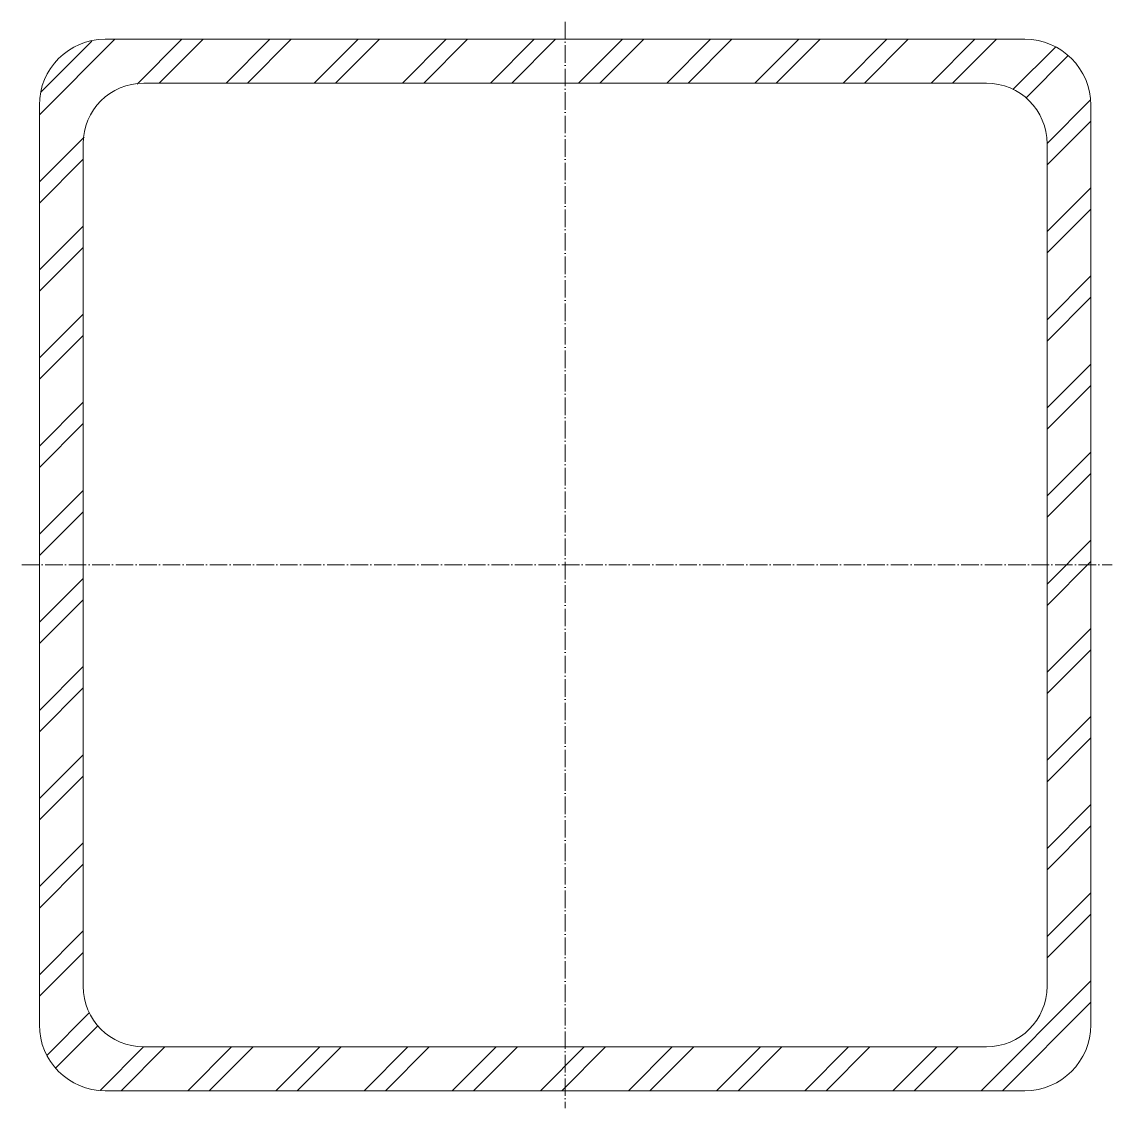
# Model space of a CAD drawing. Header units: metres. Extents: x -155 to 156, y -155 to 155.
import ezdxf

# ---------------------------------------------------------------- set-up
doc = ezdxf.new("R2010")
doc.units = ezdxf.units.M
doc.linetypes.add('MV_hartlijn_staal', pattern=[6.6, 5, -0.8, 0, -0.8])
doc.layers.add('A-DETL-GENF', color=92, linetype='Continuous', lineweight=18)

# ---------------------------------------------------------------- blocks, each defined once
blk = doc.blocks.new('28 Staalprofielen- koker SHS-2d - K300_12_5-3532292-00_0 Basismaterialen')
at = {"layer": 'A-DETL-GENF', "lineweight": 13}
h = blk.add_hatch(dxfattribs=at)
h.set_pattern_fill('FP_404', color=256, style=0, pattern_type=2)
h.set_pattern_definition([(45, (2890.222, 5462.908), (-12.57236, 12.57236), []), (45, (2890.222, 5481.958), (-12.57236, 12.57236), [])])
h.paths.add_polyline_path([(131.2, -150), (136.07, -149.36), (140.6, -147.48), (144.49, -144.49), (147.48, -140.6), (149.36, -136.07), (150, -131.2), (150, 131.2), (149.36, 136.07), (147.48, 140.6), (144.49, 144.49), (140.6, 147.48), (136.07, 149.36), (131.2, 150), (-131.2, 150), (-136.07, 149.36), (-140.6, 147.48), (-144.49, 144.49), (-147.48, 140.6), (-149.36, 136.07), (-150, 131.2), (-150, -131.2), (-149.36, -136.07), (-147.48, -140.6), (-144.49, -144.49), (-140.6, -147.48), (-136.07, -149.36), (-131.2, -150)])
h.paths.add_polyline_path([(120.2, -137.5), (-120.2, -137.5), (-124.68, -136.91), (-128.85, -135.18), (-132.43, -132.43), (-135.18, -128.85), (-136.91, -124.68), (-137.5, -120.2), (-137.5, 120.2), (-136.91, 124.68), (-135.18, 128.85), (-132.43, 132.43), (-128.85, 135.18), (-124.68, 136.91), (-120.2, 137.5), (120.2, 137.5), (124.68, 136.91), (128.85, 135.18), (132.43, 132.43), (135.18, 128.85), (136.91, 124.68), (137.5, 120.2), (137.5, -120.2), (136.91, -124.68), (135.18, -128.85), (132.43, -132.43), (128.85, -135.18), (124.68, -136.91)])
at = {"layer": 'A-DETL-GENF', "linetype": 'MV_hartlijn_staal', "lineweight": 13}
for p, q in [((0, 155), (0, -155)), ((-155, 0), (156.08, 0))]:
    blk.add_line(p, q, dxfattribs=at)
at = {"layer": 'A-DETL-GENF'}
for p, q in [((131.2, 150), (-131.2, 150)), ((-131.2, 150), (131.2, 150)), ((-120.2, 137.5), (120.2, 137.5)), ((-120.2, 137.5), (120.2, 137.5)), ((-150, 131.2), (-150, -131.2)), ((-150, -131.2), (-150, 131.2)), ((150, -131.2), (150, 131.2)), ((150, 131.2), (150, -131.2)), ((-137.5, -120.2), (-137.5, 120.2)), ((-137.5, -120.2), (-137.5, 120.2)), ((137.5, 120.2), (137.5, -120.2)), ((137.5, 120.2), (137.5, -120.2)), ((120.2, -137.5), (-120.2, -137.5)), ((120.2, -137.5), (-120.2, -137.5)), ((-131.2, -150), (131.2, -150)), ((131.2, -150), (-131.2, -150))]:
    blk.add_line(p, q, dxfattribs=at)
for centre, radius, start, end in [((-131.2, 131.2), 18.8, 90, 180), ((-131.2, 131.2), 18.8, 90, 180), ((131.2, 131.2), 18.8, 360, 90), ((131.2, 131.2), 18.8, 360, 90), ((-120.2, 120.2), 17.3, 90, 180), ((-120.2, 120.2), 17.3, 90, 180), ((120.2, 120.2), 17.3, 360, 90), ((120.2, 120.2), 17.3, 360, 90), ((-120.2, -120.2), 17.3, 180, 270), ((-120.2, -120.2), 17.3, 180, 270), ((120.2, -120.2), 17.3, 270, 0), ((120.2, -120.2), 17.3, 270, 360), ((-131.2, -131.2), 18.8, 180, 270), ((-131.2, -131.2), 18.8, 180, 270), ((131.2, -131.2), 18.8, 270, 0), ((131.2, -131.2), 18.8, 270, 0)]:
    blk.add_arc(centre, radius, start, end, dxfattribs=at)

msp = doc.modelspace()

# ---------------------------------------------------------------- block references
msp.add_blockref('28 Staalprofielen- koker SHS-2d - K300_12_5-3532292-00_0 Basismaterialen', (0, 0))

doc.saveas('drawing.dxf')
